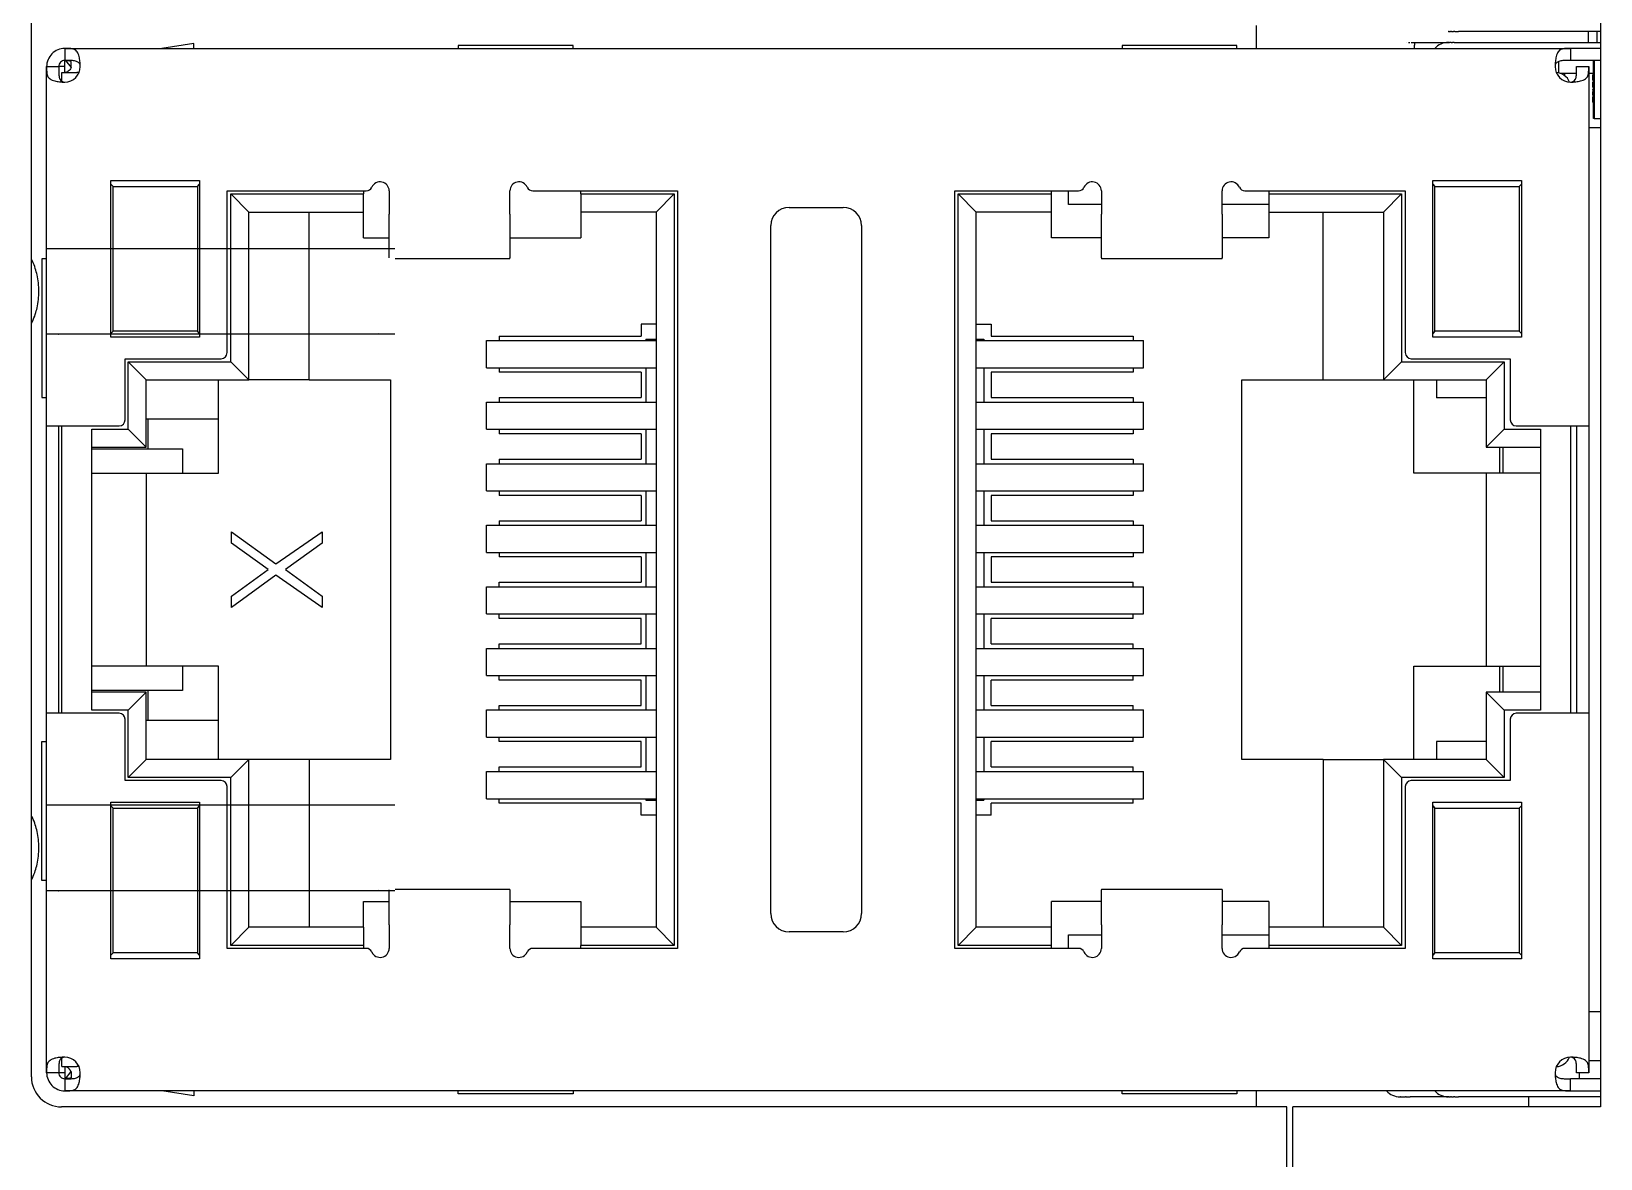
# Model space of a CAD drawing. Header units: inches. Extents: x 17 to 3130, y 15 to 659.
# Drawn here: x 954.21 to 980.21, y 215.47 to 234.15 of the extents above; entities that cross this region are included whole.
import ezdxf

# ---------------------------------------------------------------- set-up
doc = ezdxf.new("R2010")
doc.units = ezdxf.units.IN
doc.header["$MEASUREMENT"] = 0
doc.layers.add('Sichtbare Kanten(DIN)', color=7, linetype='Continuous', lineweight=25)

msp = doc.modelspace()

# ---------------------------------------------------------------- linework, layer by layer
at = {"layer": 'Sichtbare Kanten(DIN)'}
for p, q in [((980.21012, 251.77964), (980.21012, 216.32964)), ((954.21012, 216.82964), (954.21012, 251.27964)), ((974.50487, 234.24952), (974.50487, 233.86652)), ((977.68674, 234.14952), (977.68661, 234.14952)), ((977.68674, 234.14952), (977.69241, 234.14952)), ((977.70135, 234.14952), (977.69241, 234.14952)), ((977.70135, 234.14952), (977.72159, 234.14952)), ((977.73858, 234.14952), (977.72159, 234.14952)), ((977.73858, 234.14952), (977.77052, 234.14952)), ((977.79354, 234.14952), (977.77052, 234.14952)), ((977.79354, 234.14952), (977.85274, 234.14952)), ((980.21012, 234.14952), (977.85274, 234.14952)), ((980.00487, 234.14952), (980.00487, 233.96652)), ((980.15255, 233.96652), (980.15255, 234.14952)), ((954.76289, 233.86652), (979.71289, 233.86652)), ((954.76289, 233.86652), (954.76289, 233.66652)), ((956.89984, 233.95136), (956.37381, 233.86652)), ((956.89984, 233.86652), (956.89984, 233.95136)), ((963.18401, 233.91486), (961.28401, 233.91486)), ((961.28401, 233.91486), (961.28401, 233.86652)), ((963.18401, 233.86652), (963.18401, 233.91486)), ((974.18401, 233.91486), (972.28401, 233.91486)), ((972.28401, 233.91486), (972.28401, 233.86652)), ((974.18401, 233.86652), (974.18401, 233.91486)), ((976.98661, 233.96652), (976.98772, 233.96652)), ((977.0267, 233.96652), (977.04689, 233.96652)), ((977.07328, 233.96652), (977.13612, 233.96652)), ((977.13612, 233.96652), (977.68661, 233.96652)), ((977.68661, 233.96652), (977.68799, 233.96652)), ((977.69749, 233.96652), (977.68799, 233.96652)), ((977.69749, 233.96652), (977.70842, 233.96652)), ((977.73223, 233.96652), (977.70842, 233.96652)), ((977.73223, 233.96652), (977.75439, 233.96652)), ((977.78461, 233.96652), (977.75439, 233.96652)), ((977.78461, 233.96652), (977.85272, 233.96652)), ((977.85272, 233.96652), (980.21012, 233.96652)), ((980.21012, 233.86652), (979.71289, 233.86652)), ((979.71289, 233.86652), (979.71289, 233.66652)), ((954.46289, 227.61152), (954.46289, 233.56652)), ((954.46289, 233.56652), (954.66289, 233.56652)), ((954.68289, 233.56652), (954.66289, 233.56652)), ((954.76289, 233.56652), (954.68289, 233.56652)), ((954.76289, 233.46652), (954.76289, 233.66652)), ((954.77593, 233.6663), (954.86779, 233.54885)), ((954.86779, 233.54883), (954.86779, 233.65004)), ((979.51289, 233.64991), (979.51289, 233.46146)), ((980.21012, 233.66652), (979.71289, 233.66652)), ((979.81289, 233.56652), (980.01289, 233.56652)), ((980.01289, 233.56652), (980.01289, 227.61152)), ((980.09289, 232.70552), (980.09289, 233.66652)), ((980.10289, 233.66652), (980.10289, 232.70552)), ((954.71289, 233.46652), (954.96289, 233.46652)), ((954.71289, 233.32413), (954.71289, 233.46652)), ((954.99972, 233.46652), (954.96289, 233.46652)), ((979.81151, 233.45152), (979.54818, 233.45152)), ((979.61289, 233.45152), (979.61289, 233.41652)), ((980.09289, 233.45152), (980.01289, 233.45152)), ((980.08289, 233.34344), (980.08289, 233.43136)), ((980.09089, 233.43936), (980.09289, 233.43936)), ((980.09089, 233.33544), (980.09289, 233.33544)), ((980.09089, 233.31834), (980.09289, 233.31834)), ((980.09089, 233.26705), (980.09289, 233.26705)), ((980.09089, 233.23132), (980.09289, 233.23132)), ((980.08289, 233.18275), (980.08289, 233.18726)), ((980.08289, 233.18275), (980.08289, 233.16675)), ((980.08289, 233.16223), (980.08289, 233.16675)), ((980.08289, 233.16223), (980.08289, 233.14623)), ((980.08289, 233.09249), (980.08289, 233.14623)), ((980.09089, 233.21577), (980.09289, 233.21577)), ((980.09089, 233.19526), (980.09289, 233.19526)), ((980.09089, 233.17475), (980.09289, 233.17475)), ((980.09289, 233.15423), (980.09089, 233.15423)), ((980.09289, 233.08449), (980.09089, 233.08449)), ((980.09089, 233.07218), (980.09289, 233.07218)), ((980.09089, 233.0209), (980.09289, 233.0209)), ((980.09089, 232.98516), (980.09289, 232.98516)), ((980.09089, 232.96962), (980.09289, 232.96962)), ((980.10289, 232.70552), (980.09289, 232.70552)), ((980.10289, 232.70552), (980.21012, 232.70552)), ((980.21012, 232.55217), (980.01289, 232.55217)), ((955.52789, 229.08152), (955.52789, 231.68152)), ((955.52789, 231.68152), (956.99789, 231.68152)), ((956.99789, 231.68152), (956.99789, 229.08152)), ((977.42789, 229.08152), (977.42789, 231.68152)), ((977.42789, 231.68152), (978.89789, 231.68152)), ((978.89789, 231.68152), (978.89789, 229.08152)), ((955.52789, 231.61652), (955.56289, 231.58152)), ((955.56289, 231.58152), (956.96289, 231.58152)), ((955.56289, 229.18152), (955.56289, 231.58152)), ((956.96289, 231.58152), (956.99789, 231.61652)), ((956.96289, 231.58152), (956.96289, 229.18152)), ((957.45289, 228.82652), (957.45289, 231.50652)), ((957.45289, 231.50652), (959.75876, 231.50652)), ((957.51289, 228.67652), (957.51289, 231.45652)), ((957.51289, 231.45652), (959.71289, 231.45652)), ((957.51289, 231.45652), (957.81289, 231.15652)), ((959.71289, 231.50652), (959.71289, 231.45652)), ((959.71289, 231.15652), (959.71289, 231.45652)), ((960.13789, 231.50652), (960.13789, 231.121)), ((962.13789, 231.121), (962.13789, 231.50652)), ((962.51702, 231.50652), (964.91289, 231.50652)), ((963.31289, 231.45652), (963.31289, 231.50652)), ((963.31289, 231.45652), (964.86289, 231.45652)), ((963.31289, 231.45652), (963.31289, 231.15652)), ((964.86289, 231.45652), (964.56289, 231.15652)), ((964.86289, 231.45652), (964.86289, 219.00652)), ((964.91289, 231.50652), (964.91289, 218.95652)), ((969.51289, 218.95652), (969.51289, 231.50652)), ((969.51289, 231.50652), (971.55876, 231.50652)), ((969.56289, 219.00652), (969.56289, 231.45652)), ((969.56289, 231.45652), (971.11289, 231.45652)), ((969.56289, 231.45652), (969.86289, 231.15652)), ((971.11289, 231.45652), (971.11289, 231.50652)), ((971.11289, 231.15652), (971.11289, 231.45652)), ((971.39289, 231.28152), (971.39289, 231.50652)), ((971.93789, 231.50652), (971.93789, 231.121)), ((973.93789, 231.121), (973.93789, 231.50652)), ((974.31702, 231.50652), (976.97289, 231.50652)), ((974.71289, 231.50652), (974.71289, 231.45652)), ((974.71289, 231.45652), (974.71289, 231.15652)), ((974.71289, 231.45652), (976.91289, 231.45652)), ((976.91289, 231.45652), (976.61289, 231.15652)), ((976.91289, 231.45652), (976.91289, 228.67652)), ((976.97289, 231.50652), (976.97289, 228.82652)), ((977.42789, 231.61652), (977.46289, 231.58152)), ((977.46289, 231.58152), (978.86289, 231.58152)), ((977.46289, 229.18152), (977.46289, 231.58152)), ((978.86289, 231.58152), (978.89789, 231.61652)), ((978.86289, 231.58152), (978.86289, 229.18152)), ((957.81289, 228.37652), (957.81289, 231.15652)), ((957.81289, 231.15652), (959.71289, 231.15652)), ((958.81289, 228.37652), (958.81289, 231.15652)), ((959.71289, 230.73152), (959.71289, 231.15652)), ((963.31289, 231.15652), (963.31289, 230.73152)), ((964.56289, 231.15652), (963.31289, 231.15652)), ((964.56289, 231.15652), (964.56289, 219.30652)), ((966.76289, 231.23152), (967.66289, 231.23152)), ((971.11289, 231.15652), (969.86289, 231.15652)), ((969.86289, 219.30652), (969.86289, 231.15652)), ((971.11289, 230.73152), (971.11289, 231.15652)), ((971.93789, 231.28152), (971.39289, 231.28152)), ((974.71289, 231.28152), (973.93789, 231.28152)), ((974.71289, 231.15652), (974.71289, 230.73152)), ((974.71289, 231.15652), (976.61289, 231.15652)), ((975.61289, 228.37652), (975.61289, 231.15652)), ((976.61289, 231.15652), (976.61289, 228.37652)), ((960.13789, 230.396), (960.13789, 231.121)), ((962.13789, 231.121), (962.13789, 230.396)), ((966.46289, 219.53152), (966.46289, 230.93152)), ((967.96289, 230.93152), (967.96289, 219.53152)), ((971.93789, 230.396), (971.93789, 231.121)), ((973.93789, 231.121), (973.93789, 230.396)), ((959.71289, 230.73152), (960.13789, 230.73152)), ((962.13789, 230.73152), (963.31289, 230.73152)), ((971.93789, 230.73152), (971.11289, 230.73152)), ((974.71289, 230.73152), (973.93789, 230.73152)), ((954.38531, 230.38152), (954.38531, 228.08152)), ((954.46289, 230.38152), (954.38531, 230.38152)), ((954.46289, 230.55257), (960.23329, 230.55257)), ((954.66148, 230.55257), (954.66289, 230.55257)), ((962.13789, 230.38152), (960.23757, 230.38152)), ((962.13789, 230.38152), (962.13789, 230.396)), ((971.93789, 230.396), (971.93789, 230.38152)), ((973.93789, 230.38152), (971.93789, 230.38152)), ((973.93789, 230.38152), (973.93789, 230.396)), ((960.23329, 229.13047), (954.46289, 229.13047)), ((954.66148, 229.13047), (954.66289, 229.13047)), ((955.56289, 229.18152), (955.52789, 229.14652)), ((956.99789, 229.08152), (955.52789, 229.08152)), ((956.96289, 229.18152), (955.56289, 229.18152)), ((956.99789, 229.14652), (956.96289, 229.18152)), ((959.9555, 229.13606), (959.60971, 229.13047)), ((961.96285, 229.10152), (961.96285, 229.02652)), ((961.96285, 229.10152), (964.31289, 229.10152)), ((964.31289, 229.29821), (964.31289, 229.10152)), ((964.56289, 229.29821), (964.31289, 229.29821)), ((969.86289, 229.29821), (970.11289, 229.29821)), ((970.11289, 229.29821), (970.11289, 229.10152)), ((970.11289, 229.10152), (972.46292, 229.10152)), ((972.46292, 229.10152), (972.46292, 229.02652)), ((977.46289, 229.18152), (977.42789, 229.14652)), ((978.89789, 229.08152), (977.42789, 229.08152)), ((978.86289, 229.18152), (977.46289, 229.18152)), ((978.89789, 229.14652), (978.86289, 229.18152)), ((961.75181, 228.57652), (961.75181, 229.02652)), ((961.75181, 229.02652), (964.56289, 229.02652)), ((964.39289, 229.05152), (964.39289, 229.02652)), ((964.39289, 229.05152), (964.56289, 229.05152)), ((969.86289, 229.05152), (969.99289, 229.05152)), ((969.86289, 229.02652), (972.63397, 229.02652)), ((969.99289, 229.05152), (969.99289, 229.02652)), ((972.63397, 228.57652), (972.63397, 229.02652)), ((955.76289, 227.71152), (955.76289, 228.72652)), ((955.76289, 228.72652), (957.35289, 228.72652)), ((955.81289, 227.56152), (955.81289, 228.67652)), ((955.81289, 228.67652), (957.51289, 228.67652)), ((955.81289, 228.67652), (956.11289, 228.37652)), ((957.51289, 228.67652), (957.81289, 228.37652)), ((961.75181, 228.57652), (964.56289, 228.57652)), ((961.96285, 228.57652), (961.96285, 228.50152)), ((964.39289, 228.57652), (964.39289, 228.00652)), ((969.86289, 228.57652), (972.63397, 228.57652)), ((969.99289, 228.57652), (969.99289, 228.00652)), ((972.46292, 228.57652), (972.46292, 228.50152)), ((976.91289, 228.67652), (976.61289, 228.37652)), ((976.91289, 228.67652), (978.61289, 228.67652)), ((977.07289, 228.72652), (978.71289, 228.72652)), ((978.61289, 228.67652), (978.31289, 228.37652)), ((978.61289, 228.67652), (978.61289, 227.56152)), ((978.71289, 228.72652), (978.71289, 227.71152)), ((956.11289, 228.37652), (957.81289, 228.37652)), ((956.11289, 227.26152), (956.11289, 228.37652)), ((957.31289, 226.83152), (957.31289, 228.37652)), ((958.81289, 228.37652), (957.81289, 228.37652)), ((958.81289, 228.37652), (960.16289, 228.37652)), ((960.16289, 228.37652), (960.16289, 222.08652)), ((964.31289, 228.50152), (961.96285, 228.50152)), ((964.31289, 228.50152), (964.31289, 228.08152)), ((972.46292, 228.50152), (970.11289, 228.50152)), ((970.11289, 228.50152), (970.11289, 228.08152)), ((974.26289, 222.08652), (974.26289, 228.37652)), ((974.26289, 228.37652), (975.61289, 228.37652)), ((975.61289, 228.37652), (976.61289, 228.37652)), ((976.61289, 228.37652), (978.31289, 228.37652)), ((977.11289, 226.83152), (977.11289, 228.37652)), ((977.49289, 228.37652), (977.49289, 228.07652)), ((978.31289, 228.37652), (978.31289, 227.26152)), ((954.38531, 228.08152), (954.46289, 228.08152)), ((961.96285, 228.08152), (961.96285, 228.00652)), ((961.96285, 228.08152), (964.31289, 228.08152)), ((970.11289, 228.08152), (972.46292, 228.08152)), ((972.46292, 228.08152), (972.46292, 228.00652)), ((978.31289, 228.07652), (977.49289, 228.07652)), ((961.75181, 227.55652), (961.75181, 228.00652)), ((961.75181, 228.00652), (964.56289, 228.00652)), ((969.86289, 228.00652), (972.63397, 228.00652)), ((972.63397, 227.55652), (972.63397, 228.00652)), ((954.46289, 222.85152), (954.46289, 227.61152)), ((954.46289, 227.61152), (954.76289, 227.61152)), ((954.66289, 222.85152), (954.66289, 227.61152)), ((954.71289, 222.85152), (954.71289, 227.61152)), ((954.76289, 227.61152), (955.66289, 227.61152)), ((955.21289, 222.90152), (955.21289, 227.56152)), ((955.21289, 227.56152), (955.81289, 227.56152)), ((955.81289, 227.56152), (956.11289, 227.26152)), ((956.11289, 227.73152), (957.31289, 227.73152)), ((956.14455, 227.23152), (956.14455, 227.73152)), ((961.75181, 227.55652), (964.56289, 227.55652)), ((961.96285, 227.55652), (961.96285, 227.48152)), ((964.39289, 227.55652), (964.39289, 226.98652)), ((969.86289, 227.55652), (972.63397, 227.55652)), ((969.99289, 227.55652), (969.99289, 226.98652)), ((972.46292, 227.55652), (972.46292, 227.48152)), ((978.61289, 227.56152), (978.31289, 227.26152)), ((978.61289, 227.56152), (979.21289, 227.56152)), ((978.81289, 227.61152), (979.71289, 227.61152)), ((979.21289, 227.56152), (979.21289, 222.90152)), ((979.71289, 227.61152), (979.71289, 222.85152)), ((979.71289, 227.61152), (980.01289, 227.61152)), ((979.81289, 227.61152), (979.81289, 222.85152)), ((980.01289, 227.61152), (980.01289, 222.85152)), ((955.21289, 227.26152), (956.11289, 227.26152)), ((964.31289, 227.48152), (961.96285, 227.48152)), ((964.31289, 227.48152), (964.31289, 227.06152)), ((972.46292, 227.48152), (970.11289, 227.48152)), ((970.11289, 227.48152), (970.11289, 227.06152)), ((978.31289, 227.26152), (979.21289, 227.26152)), ((978.54289, 226.83152), (978.54289, 227.26152)), ((978.59289, 226.83152), (978.59289, 227.26152)), ((955.21289, 227.23152), (956.71289, 227.23152)), ((956.71289, 227.23152), (956.71289, 226.83152)), ((961.75181, 226.53652), (961.75181, 226.98652)), ((961.75181, 226.98652), (964.56289, 226.98652)), ((961.96285, 227.06152), (961.96285, 226.98652)), ((961.96285, 227.06152), (964.31289, 227.06152)), ((969.86289, 226.98652), (972.63397, 226.98652)), ((970.11289, 227.06152), (972.46292, 227.06152)), ((972.46292, 227.06152), (972.46292, 226.98652)), ((972.63397, 226.53652), (972.63397, 226.98652)), ((955.21289, 226.83152), (956.11289, 226.83152)), ((956.11289, 226.83152), (957.31289, 226.83152)), ((956.11289, 226.83152), (956.11289, 223.63152)), ((978.31289, 226.83152), (977.11289, 226.83152)), ((979.21289, 226.83152), (978.31289, 226.83152)), ((978.31289, 226.83152), (978.31289, 223.63152)), ((961.75181, 226.53652), (964.56289, 226.53652)), ((961.96285, 226.53652), (961.96285, 226.46152)), ((964.31289, 226.46152), (961.96285, 226.46152)), ((964.31289, 226.46152), (964.31289, 226.04152)), ((964.39289, 226.53652), (964.39289, 225.96652)), ((969.86289, 226.53652), (972.63397, 226.53652)), ((969.99289, 226.53652), (969.99289, 225.96652)), ((972.46292, 226.46152), (970.11289, 226.46152)), ((970.11289, 226.46152), (970.11289, 226.04152)), ((972.46292, 226.53652), (972.46292, 226.46152)), ((961.75181, 225.51652), (961.75181, 225.96652)), ((961.75181, 225.96652), (964.56289, 225.96652)), ((961.96285, 226.04152), (961.96285, 225.96652)), ((961.96285, 226.04152), (964.31289, 226.04152)), ((969.86289, 225.96652), (972.63397, 225.96652)), ((970.11289, 226.04152), (972.46292, 226.04152)), ((972.46292, 226.04152), (972.46292, 225.96652)), ((972.63397, 225.51652), (972.63397, 225.96652)), ((957.52591, 225.66902), (957.52591, 225.85652)), ((957.52591, 225.85652), (958.25995, 225.32527)), ((958.25995, 225.32527), (959.02591, 225.85652)), ((959.02591, 225.85652), (959.02591, 225.66902)), ((958.13229, 225.23152), (957.52591, 225.66902)), ((959.02591, 225.66902), (958.41952, 225.23152)), ((961.75181, 225.51652), (964.56289, 225.51652)), ((961.96285, 225.51652), (961.96285, 225.44152)), ((964.31289, 225.44152), (961.96285, 225.44152)), ((964.31289, 225.44152), (964.31289, 225.02152)), ((964.39289, 225.51652), (964.39289, 224.94652)), ((969.86289, 225.51652), (972.63397, 225.51652)), ((969.99289, 225.51652), (969.99289, 224.94652)), ((972.46292, 225.44152), (970.11289, 225.44152)), ((970.11289, 225.44152), (970.11289, 225.02152)), ((972.46292, 225.51652), (972.46292, 225.44152)), ((957.52591, 224.79402), (958.13229, 225.23152)), ((958.41952, 225.23152), (959.02591, 224.79402)), ((958.25995, 225.13777), (957.52591, 224.60652)), ((959.02591, 224.60652), (958.25995, 225.13777)), ((961.75181, 224.49652), (961.75181, 224.94652)), ((961.75181, 224.94652), (964.56289, 224.94652)), ((961.96285, 224.94652), (961.96285, 225.02152)), ((961.96285, 225.02152), (964.31289, 225.02152)), ((969.86289, 224.94652), (972.63397, 224.94652)), ((970.11289, 225.02152), (972.46292, 225.02152)), ((972.46292, 224.94652), (972.46292, 225.02152)), ((972.63397, 224.49652), (972.63397, 224.94652)), ((957.52591, 224.60652), (957.52591, 224.79402)), ((959.02591, 224.79402), (959.02591, 224.60652)), ((961.75181, 224.49652), (964.56289, 224.49652)), ((961.96285, 224.42152), (961.96285, 224.49652)), ((964.31289, 224.42152), (961.96285, 224.42152)), ((964.31289, 224.00152), (964.31289, 224.42152)), ((964.39289, 224.49652), (964.39289, 223.92652)), ((969.86289, 224.49652), (972.63397, 224.49652)), ((969.99289, 224.49652), (969.99289, 223.92652)), ((972.46292, 224.42152), (970.11289, 224.42152)), ((970.11289, 224.00152), (970.11289, 224.42152)), ((972.46292, 224.42152), (972.46292, 224.49652)), ((961.75181, 223.47652), (961.75181, 223.92652)), ((961.75181, 223.92652), (964.56289, 223.92652)), ((961.96285, 223.92652), (961.96285, 224.00152)), ((961.96285, 224.00152), (964.31289, 224.00152)), ((969.86289, 223.92652), (972.63397, 223.92652)), ((970.11289, 224.00152), (972.46292, 224.00152)), ((972.46292, 223.92652), (972.46292, 224.00152)), ((972.63397, 223.47652), (972.63397, 223.92652)), ((956.11289, 223.63152), (955.21289, 223.63152)), ((957.31289, 223.63152), (956.11289, 223.63152)), ((956.71289, 223.63152), (956.71289, 223.23152)), ((957.31289, 222.08652), (957.31289, 223.63152)), ((977.11289, 223.63152), (978.31289, 223.63152)), ((977.11289, 222.08652), (977.11289, 223.63152)), ((978.31289, 223.63152), (979.21289, 223.63152)), ((978.54289, 223.20152), (978.54289, 223.63152)), ((978.59289, 223.20152), (978.59289, 223.63152)), ((961.75181, 223.47652), (964.56289, 223.47652)), ((961.96285, 223.40152), (961.96285, 223.47652)), ((964.31289, 223.40152), (961.96285, 223.40152)), ((964.31289, 222.98152), (964.31289, 223.40152)), ((964.39289, 223.47652), (964.39289, 222.90652)), ((969.86289, 223.47652), (972.63397, 223.47652)), ((969.99289, 223.47652), (969.99289, 222.90652)), ((972.46292, 223.40152), (970.11289, 223.40152)), ((970.11289, 222.98152), (970.11289, 223.40152)), ((972.46292, 223.40152), (972.46292, 223.47652)), ((956.71289, 223.23152), (955.21289, 223.23152)), ((956.11289, 223.20152), (955.21289, 223.20152)), ((955.81289, 222.90152), (956.11289, 223.20152)), ((956.11289, 222.08652), (956.11289, 223.20152)), ((956.14455, 222.73152), (956.14455, 223.23152)), ((979.21289, 223.20152), (978.31289, 223.20152)), ((978.61289, 222.90152), (978.31289, 223.20152)), ((978.31289, 223.20152), (978.31289, 222.08652)), ((954.46289, 216.89652), (954.46289, 222.85152)), ((954.76289, 222.85152), (954.46289, 222.85152)), ((955.66289, 222.85152), (954.76289, 222.85152)), ((955.81289, 222.90152), (955.21289, 222.90152)), ((955.81289, 221.78652), (955.81289, 222.90152)), ((961.75181, 222.45652), (961.75181, 222.90652)), ((961.75181, 222.90652), (964.56289, 222.90652)), ((961.96285, 222.90652), (961.96285, 222.98152)), ((961.96285, 222.98152), (964.31289, 222.98152)), ((969.86289, 222.90652), (972.63397, 222.90652)), ((970.11289, 222.98152), (972.46292, 222.98152)), ((972.46292, 222.90652), (972.46292, 222.98152)), ((972.63397, 222.45652), (972.63397, 222.90652)), ((979.21289, 222.90152), (978.61289, 222.90152)), ((978.61289, 222.90152), (978.61289, 221.78652)), ((979.71289, 222.85152), (978.81289, 222.85152)), ((980.01289, 222.85152), (979.71289, 222.85152)), ((980.01289, 222.85152), (980.01289, 216.89652)), ((955.76289, 221.73652), (955.76289, 222.75152)), ((957.31289, 222.73152), (956.11289, 222.73152)), ((978.71289, 222.75152), (978.71289, 221.73652)), ((954.38531, 220.08152), (954.38531, 222.38152)), ((954.38531, 222.38152), (954.46289, 222.38152)), ((961.75181, 222.45652), (964.56289, 222.45652)), ((961.96285, 222.38152), (961.96285, 222.45652)), ((964.31289, 222.38152), (961.96285, 222.38152)), ((964.31289, 221.96152), (964.31289, 222.38152)), ((964.39289, 222.45652), (964.39289, 221.88652)), ((969.86289, 222.45652), (972.63397, 222.45652)), ((969.99289, 222.45652), (969.99289, 221.88652)), ((972.46292, 222.38152), (970.11289, 222.38152)), ((970.11289, 221.96152), (970.11289, 222.38152)), ((972.46292, 222.38152), (972.46292, 222.45652)), ((978.31289, 222.38652), (977.49289, 222.38652)), ((977.49289, 222.38652), (977.49289, 222.08652)), ((955.81289, 221.78652), (956.11289, 222.08652)), ((957.81289, 222.08652), (956.11289, 222.08652)), ((957.51289, 221.78652), (957.81289, 222.08652)), ((958.81289, 222.08652), (957.81289, 222.08652)), ((957.81289, 219.30652), (957.81289, 222.08652)), ((960.16289, 222.08652), (958.81289, 222.08652)), ((958.81289, 222.08652), (958.81289, 219.30652)), ((975.61289, 222.08652), (974.26289, 222.08652)), ((975.61289, 222.08652), (975.61289, 219.30652)), ((975.61289, 222.08652), (976.61289, 222.08652)), ((976.61289, 222.08652), (976.61289, 219.30652)), ((978.31289, 222.08652), (976.61289, 222.08652)), ((976.91289, 221.78652), (976.61289, 222.08652)), ((978.61289, 221.78652), (978.31289, 222.08652)), ((957.51289, 221.78652), (955.81289, 221.78652)), ((957.51289, 219.00652), (957.51289, 221.78652)), ((961.75181, 221.43652), (961.75181, 221.88652)), ((961.75181, 221.88652), (964.56289, 221.88652)), ((961.96285, 221.88652), (961.96285, 221.96152)), ((961.96285, 221.96152), (964.31289, 221.96152)), ((969.86289, 221.88652), (972.63397, 221.88652)), ((970.11289, 221.96152), (972.46292, 221.96152)), ((972.46292, 221.88652), (972.46292, 221.96152)), ((972.63397, 221.43652), (972.63397, 221.88652)), ((978.61289, 221.78652), (976.91289, 221.78652)), ((976.91289, 221.78652), (976.91289, 219.00652)), ((957.35289, 221.73652), (955.76289, 221.73652)), ((957.45289, 218.95652), (957.45289, 221.63652)), ((976.97289, 221.63652), (976.97289, 218.95652)), ((978.71289, 221.73652), (977.07289, 221.73652)), ((954.46289, 221.33257), (960.23329, 221.33257)), ((954.66097, 221.33257), (954.66289, 221.33257)), ((955.52789, 221.38152), (956.99789, 221.38152)), ((955.52789, 218.78152), (955.52789, 221.38152)), ((955.52789, 221.31652), (955.56289, 221.28152)), ((955.56289, 221.28152), (956.96289, 221.28152)), ((955.56289, 218.88152), (955.56289, 221.28152)), ((956.96289, 221.28152), (956.99789, 221.31652)), ((956.96289, 221.28152), (956.96289, 218.88152)), ((956.99789, 221.38152), (956.99789, 218.78152)), ((961.75181, 221.43652), (964.56289, 221.43652)), ((961.96285, 221.36152), (961.96285, 221.43652)), ((964.31289, 221.36152), (961.96285, 221.36152)), ((964.31289, 221.16482), (964.31289, 221.36152)), ((964.39289, 221.43652), (964.39289, 221.41152)), ((964.39289, 221.41152), (964.56289, 221.41152)), ((969.86289, 221.43652), (972.63397, 221.43652)), ((969.86289, 221.41152), (969.99289, 221.41152)), ((969.99289, 221.43652), (969.99289, 221.41152)), ((972.46292, 221.36152), (970.11289, 221.36152)), ((970.11289, 221.16482), (970.11289, 221.36152)), ((972.46292, 221.36152), (972.46292, 221.43652)), ((977.42789, 218.78152), (977.42789, 221.38152)), ((977.42789, 221.38152), (978.89789, 221.38152)), ((977.42789, 221.31652), (977.46289, 221.28152)), ((977.46289, 221.28152), (978.86289, 221.28152)), ((977.46289, 218.88152), (977.46289, 221.28152)), ((978.86289, 221.28152), (978.89789, 221.31652)), ((978.86289, 221.28152), (978.86289, 218.88152)), ((978.89789, 221.38152), (978.89789, 218.78152)), ((964.56289, 221.16482), (964.31289, 221.16482)), ((970.11289, 221.16482), (969.86289, 221.16482)), ((954.46289, 220.08152), (954.38531, 220.08152)), ((960.23329, 219.91047), (954.46289, 219.91047)), ((954.66148, 219.91047), (954.66289, 219.91047)), ((959.9555, 219.91606), (959.60971, 219.91047)), ((959.71289, 219.73152), (960.13789, 219.73152)), ((959.71289, 219.30652), (959.71289, 219.73152)), ((960.13789, 219.3482), (960.13789, 219.9282)), ((960.23757, 219.93652), (962.13789, 219.93652)), ((962.13789, 219.9282), (962.13789, 219.93652)), ((962.13789, 219.9282), (962.13789, 219.3482)), ((962.13789, 219.73152), (963.31289, 219.73152)), ((963.31289, 219.73152), (963.31289, 219.30652)), ((971.11289, 219.30652), (971.11289, 219.73152)), ((971.93789, 219.73152), (971.11289, 219.73152)), ((971.93789, 219.93652), (971.93789, 219.9282)), ((971.93789, 219.93652), (973.93789, 219.93652)), ((971.93789, 219.3482), (971.93789, 219.9282)), ((973.93789, 219.9282), (973.93789, 219.93652)), ((973.93789, 219.9282), (973.93789, 219.3482)), ((974.71289, 219.73152), (973.93789, 219.73152)), ((974.71289, 219.73152), (974.71289, 219.30652)), ((957.51289, 219.00652), (957.81289, 219.30652)), ((959.71289, 219.30652), (957.81289, 219.30652)), ((959.71289, 219.30652), (959.71289, 219.00652)), ((960.13789, 219.3482), (960.13789, 218.95652)), ((962.13789, 218.95652), (962.13789, 219.3482)), ((963.31289, 219.30652), (963.31289, 219.00652)), ((964.56289, 219.30652), (963.31289, 219.30652)), ((964.86289, 219.00652), (964.56289, 219.30652)), ((967.66289, 219.23152), (966.76289, 219.23152)), ((969.56289, 219.00652), (969.86289, 219.30652)), ((971.11289, 219.30652), (969.86289, 219.30652)), ((971.11289, 219.00652), (971.11289, 219.30652)), ((971.39289, 218.95652), (971.39289, 219.18152)), ((971.39289, 219.18152), (971.93789, 219.18152)), ((971.93789, 219.3482), (971.93789, 218.95652)), ((973.93789, 218.95652), (973.93789, 219.3482)), ((973.93789, 219.18152), (974.71289, 219.18152)), ((974.71289, 219.30652), (974.71289, 219.00652)), ((976.61289, 219.30652), (974.71289, 219.30652)), ((976.91289, 219.00652), (976.61289, 219.30652)), ((959.75876, 218.95652), (957.45289, 218.95652)), ((959.71289, 219.00652), (957.51289, 219.00652)), ((959.71289, 219.00652), (959.71289, 218.95652)), ((964.91289, 218.95652), (962.51702, 218.95652)), ((964.86289, 219.00652), (963.31289, 219.00652)), ((963.31289, 218.95652), (963.31289, 219.00652)), ((971.55876, 218.95652), (969.51289, 218.95652)), ((971.11289, 219.00652), (969.56289, 219.00652)), ((971.11289, 218.95652), (971.11289, 219.00652)), ((976.97289, 218.95652), (974.31702, 218.95652)), ((974.71289, 219.00652), (974.71289, 218.95652)), ((976.91289, 219.00652), (974.71289, 219.00652)), ((955.56289, 218.88152), (955.52789, 218.84652)), ((956.99789, 218.78152), (955.52789, 218.78152)), ((956.96289, 218.88152), (955.56289, 218.88152)), ((956.99789, 218.84652), (956.96289, 218.88152)), ((977.46289, 218.88152), (977.42789, 218.84652)), ((978.89789, 218.78152), (977.42789, 218.78152)), ((978.86289, 218.88152), (977.46289, 218.88152)), ((978.89789, 218.84652), (978.86289, 218.88152)), ((980.01289, 217.91086), (980.21012, 217.91086)), ((954.71289, 216.99652), (954.71289, 217.1389)), ((954.66289, 216.89652), (954.46289, 216.89652)), ((954.68256, 216.89652), (954.66289, 216.89652)), ((954.76289, 216.89652), (954.68289, 216.89652)), ((954.71289, 216.99652), (954.96289, 216.99652)), ((954.76289, 216.99652), (954.76289, 216.79652)), ((954.77593, 216.79673), (954.86779, 216.91417)), ((954.86289, 216.92338), (954.86289, 216.92337)), ((954.86779, 216.9142), (954.86779, 216.81299)), ((954.99972, 216.99652), (954.96289, 216.99652)), ((980.01289, 216.89652), (979.81289, 216.89652)), ((979.86289, 216.79652), (979.86289, 216.89652)), ((980.21012, 217.09412), (980.01289, 217.09412)), ((954.76289, 216.79652), (954.76289, 216.59652)), ((979.71289, 216.59652), (954.76289, 216.59652)), ((956.89984, 216.51167), (956.37381, 216.59652)), ((956.89984, 216.59652), (956.89984, 216.51167)), ((961.28401, 216.54817), (961.28401, 216.59652)), ((963.18401, 216.59652), (963.18401, 216.54817)), ((972.28401, 216.54817), (972.28401, 216.59652)), ((974.18401, 216.59652), (974.18401, 216.54817)), ((974.50487, 216.59652), (974.50487, 216.32964)), ((980.01289, 216.79652), (979.71289, 216.79652)), ((979.71289, 216.59652), (979.71289, 216.79652)), ((979.71289, 216.59652), (980.01289, 216.59652)), ((980.21012, 216.79652), (980.01289, 216.79652)), ((980.01289, 216.59652), (980.21012, 216.59652)), ((975.01012, 216.32964), (954.71012, 216.32964)), ((963.18401, 216.54817), (961.28401, 216.54817)), ((974.18401, 216.54817), (972.28401, 216.54817)), ((975.01012, 211.52964), (975.01012, 216.32964)), ((980.21012, 216.32964), (975.11012, 216.32964)), ((975.11012, 211.52964), (975.11012, 216.32964)), ((976.88667, 216.49652), (976.88665, 216.49652)), ((976.88667, 216.49652), (976.89377, 216.49652)), ((976.89974, 216.49652), (976.97474, 216.49652)), ((976.99023, 216.49652), (977.0528, 216.49652)), ((977.68661, 216.49652), (977.0528, 216.49652)), ((977.68674, 216.49652), (977.68661, 216.49652)), ((977.68674, 216.49652), (977.69241, 216.49652)), ((977.70135, 216.49652), (977.69241, 216.49652)), ((977.70135, 216.49652), (977.72159, 216.49652)), ((977.73858, 216.49652), (977.72159, 216.49652)), ((977.73858, 216.49652), (977.77052, 216.49652)), ((977.79354, 216.49652), (977.77052, 216.49652)), ((977.79354, 216.49652), (977.85274, 216.49652)), ((980.21012, 216.49652), (977.85274, 216.49652)), ((979.01289, 216.49652), (979.01289, 216.32964))]:
    msp.add_line(p, q, dxfattribs=at)
for centre, radius, start, end in [((977.68666, 233.66652), 0.3, 90.008443, 138.189685), ((954.76289, 233.56652), 0.25708, 270, 0), ((979.71289, 233.56652), 0.25708, 180, 270), ((979.46289, 233.21652), 0.25, 21.97813, 86.946514), ((980.09089, 233.43136), 0.008, 90, 180), ((980.09089, 233.34344), 0.008, 180, 270), ((980.09089, 233.18726), 0.008, 90, 180), ((980.09089, 233.16675), 0.008, 90, 180), ((980.09089, 233.16223), 0.008, 180, 270), ((980.09089, 233.09249), 0.008, 180, 270), ((959.75876, 231.60652), 0.1, 270, 336.419498), ((959.98789, 231.50652), 0.15, 0, 156.423371), ((962.28789, 231.50652), 0.15, 23.578179, 180), ((962.51702, 231.60652), 0.1, 203.578178, 270), ((971.55876, 231.60652), 0.1, 270, 336.421821), ((971.78789, 231.50652), 0.15, 0, 156.421822), ((974.08789, 231.50652), 0.15, 23.578178, 180), ((974.31702, 231.60652), 0.1, 203.578178, 270), ((966.76289, 230.93152), 0.3, 90, 180), ((967.66289, 230.93152), 0.3, 0, 90), ((957.35289, 228.82652), 0.1, 270, 0), ((977.07289, 228.82652), 0.1, 180, 270), ((955.66289, 227.71152), 0.1, 270, 0), ((978.81289, 227.71152), 0.1, 180, 270), ((955.66289, 222.75152), 0.1, 0, 90), ((978.81289, 222.75152), 0.1, 90, 180), ((957.35289, 221.63652), 0.1, 0, 90), ((977.07289, 221.63652), 0.1, 90, 180), ((966.76289, 219.53152), 0.3, 180, 270), ((967.66289, 219.53152), 0.3, 270, 0), ((959.75876, 218.85652), 0.1, 23.578178, 90), ((959.98789, 218.95652), 0.15, 203.578179, 0), ((962.28789, 218.95652), 0.15, 180, 336.421822), ((962.51702, 218.85652), 0.1, 90, 156.421821), ((971.55876, 218.85652), 0.1, 23.578178, 90), ((971.78789, 218.95652), 0.15, 203.578179, 0), ((974.08789, 218.95652), 0.15, 180, 336.421821), ((974.31702, 218.85652), 0.1, 90, 156.421823), ((954.76289, 216.89652), 0.25708, 0, 90), ((979.71289, 216.89652), 0.25708, 90, 180), ((979.46289, 217.24652), 0.25, 273.053486, 338.021869), ((954.71012, 216.82964), 0.5, 180, 270), ((976.88666, 216.79652), 0.3, 221.810315, 269.997921), ((977.68666, 216.79652), 0.3, 221.810315, 269.991357)]:
    msp.add_arc(centre, radius, start, end, dxfattribs=at)
for centre, major_axis, ratio, start_param, end_param in [((980.09089, 233.31034), (-0.008, 0), 0.99997017, 4.71246107, 6.28318532), ((980.09089, 233.26693), (-0.008, 0), 0.01519112, 4.71238898, 6.28318526), ((980.09089, 233.22377), (0, -0.008), 0.99982817, 4.71247227, 6.28318531), ((980.09089, 233.06418), (-0.008, 0), 0.99997017, 4.71246107, 6.28318532), ((980.09089, 233.02078), (-0.008, 0), 0.01519112, 4.71238898, 6.28318526), ((980.09089, 232.97762), (0, -0.008), 0.99982817, 4.71247227, 6.28318531)]:
    msp.add_ellipse(centre, major_axis=major_axis, ratio=ratio, start_param=start_param, end_param=end_param, dxfattribs=at)
for points, knots in [([(954.76288, 233.86652), (954.72347, 233.86652), (954.68442, 233.85875), (954.61162, 233.82856), (954.57858, 233.80647), (954.52294, 233.75084), (954.50085, 233.7178), (954.47066, 233.64499), (954.46289, 233.60594), (954.46289, 233.56652)], [-0.0538521961, -0.0538521961, -0.0538521961, -0.0538521961, -0.0403808465, -0.0403808465, -0.0269279591, -0.0269279591, -0.0134737152, -0.0134737152, -0.000001, -0.000001, -0.000001, -0.000001]), ([(955.01997, 233.56653), (955.01997, 233.5962), (955.01844, 233.62569), (955.01235, 233.68146), (955.00792, 233.70746), (954.99313, 233.76423), (954.98163, 233.79068), (954.95352, 233.83021), (954.93687, 233.84382), (954.89618, 233.86029), (954.87371, 233.86394), (954.83394, 233.86611), (954.82009, 233.86635), (954.79163, 233.86654), (954.77737, 233.86652), (954.7629, 233.86652)], [-0.0564799658, -0.0564799658, -0.0564799658, -0.0564799658, -0.048346409, -0.048346409, -0.0404181949, -0.0404181949, -0.0292982998, -0.0292982998, -0.0184639284, -0.0184639284, -0.0089370631, -0.0089370631, -0.0043445505, -0.0043445505, -0.0000009999, -0.0000009999, -0.0000009999, -0.0000009999]), ([(977.12677, 233.86652), (977.12688, 233.87014), (977.127, 233.8737), (977.12808, 233.90498), (977.12927, 233.92716), (977.13215, 233.95755), (977.13381, 233.96569), (977.13591, 233.9665), (977.13601, 233.96652), (977.13612, 233.96652)], [-0.0247221134, -0.0247221134, -0.0247221134, -0.0247221134, -0.0232579597, -0.0232579597, -0.0115365909, -0.0115365909, 0, 0, 0.0006011587, 0.0006011587, 0.0006011587, 0.0006011587]), ([(979.71288, 233.86652), (979.69839, 233.86652), (979.68412, 233.86654), (979.65563, 233.86635), (979.64177, 233.86611), (979.60222, 233.86395), (979.57969, 233.86034), (979.53883, 233.84377), (979.52219, 233.83014), (979.4941, 233.79059), (979.4826, 233.76412), (979.46784, 233.70734), (979.46341, 233.68136), (979.45734, 233.62564), (979.45581, 233.59618), (979.45581, 233.56653)], [-0.0621463058, -0.0621463058, -0.0621463058, -0.0621463058, -0.0572938323, -0.0572938323, -0.0521627349, -0.0521627349, -0.041621349, -0.041621349, -0.0297529403, -0.0297529403, -0.0175745534, -0.0175745534, -0.0088998889, -0.0088998889, -0.000001, -0.000001, -0.000001, -0.000001]), ([(954.46289, 233.56651), (954.46289, 233.55202), (954.46287, 233.53774), (954.46306, 233.50926), (954.4633, 233.4954), (954.46546, 233.45585), (954.46906, 233.43332), (954.48563, 233.39245), (954.49927, 233.37581), (954.53882, 233.34773), (954.56528, 233.33623), (954.62206, 233.32147), (954.64804, 233.31704), (954.70376, 233.31096), (954.73323, 233.30944), (954.76288, 233.30944)], [-0.0621463058, -0.0621463058, -0.0621463058, -0.0621463058, -0.0572938323, -0.0572938323, -0.0521627349, -0.0521627349, -0.041621349, -0.041621349, -0.0297529403, -0.0297529403, -0.0175745534, -0.0175745534, -0.0088998889, -0.0088998889, -0.000001, -0.000001, -0.000001, -0.000001]), ([(954.66289, 233.56651), (954.66289, 233.53815), (954.66276, 233.50935), (954.66384, 233.45158), (954.6654, 233.42673), (954.67309, 233.37916), (954.68046, 233.36213), (954.69259, 233.34274), (954.70045, 233.33241), (954.72005, 233.31937), (954.728, 233.31566), (954.74507, 233.31071), (954.7539, 233.30944), (954.76288, 233.30944)], [-0.0285717575, -0.0285717575, -0.0285717575, -0.0285717575, -0.0235461452, -0.0235461452, -0.0180263128, -0.0180263128, -0.0105113236, -0.0105113236, -0.005512376, -0.005512376, -0.0026982908, -0.0026982908, -0.000001, -0.000001, -0.000001, -0.000001]), ([(954.76288, 233.66652), (954.74976, 233.66652), (954.73674, 233.66393), (954.71245, 233.65386), (954.70144, 233.64649), (954.68291, 233.62796), (954.67554, 233.61695), (954.66548, 233.59266), (954.66289, 233.57965), (954.66289, 233.56652)], [-0.0302229297, -0.0302229297, -0.0302229297, -0.0302229297, -0.0226665264, -0.0226665264, -0.0151119648, -0.0151119648, -0.0075574033, -0.0075574033, -0.000001, -0.000001, -0.000001, -0.000001]), ([(954.8678, 233.65005), (954.85274, 233.65594), (954.8358, 233.65978), (954.81111, 233.66365), (954.80178, 233.6647), (954.78768, 233.66577), (954.78279, 233.66605), (954.77542, 233.66633), (954.77293, 233.6664), (954.76918, 233.66647), (954.76792, 233.66649), (954.76603, 233.6665), (954.7654, 233.66651), (954.76445, 233.66651), (954.76413, 233.66651), (954.76366, 233.66651), (954.7635, 233.66652), (954.76319, 233.66652), (954.76304, 233.66652), (954.76289, 233.66652)], [-0.0187657072, -0.0187657072, -0.0187657072, -0.0187657072, -0.0103490156, -0.0103490156, -0.0053507188, -0.0053507188, -0.0027122222, -0.0027122222, -0.0013644485, -0.0013644485, -0.0006841907, -0.0006841907, -0.0003425638, -0.0003425638, -0.0001713876, -0.0001713876, -0.0000857102, -0.0000857102, -0.0000038328, -0.0000038328, -0.0000038328, -0.0000038328]), ([(954.86781, 233.54883), (954.86119, 233.53584), (954.85381, 233.52414), (954.8378, 233.50367), (954.82921, 233.49496), (954.81117, 233.48086), (954.80178, 233.47551), (954.77746, 233.46644), (954.7661, 233.46652), (954.76289, 233.46652)], [0.0000045685, 0.0000045685, 0.0000045685, 0.0000045685, 0.0053097414, 0.0053097414, 0.010623204, 0.010623204, 0.0159304309, 0.0159304309, 0.0240316021, 0.0240316021, 0.0240316021, 0.0240316021]), ([(955.01997, 233.56653), (955.01997, 233.57551), (955.01869, 233.58433), (955.01374, 233.6014), (955.01004, 233.60936), (954.99699, 233.62895), (954.98666, 233.63682), (954.96727, 233.64894), (954.95025, 233.65631), (954.90267, 233.664), (954.87782, 233.66557), (954.82005, 233.66665), (954.79126, 233.66652), (954.7629, 233.66652)], [-0.0483841416, -0.0483841416, -0.0483841416, -0.0483841416, -0.0438164189, -0.0438164189, -0.0390509087, -0.0390509087, -0.0305854438, -0.0305854438, -0.0178591908, -0.0178591908, -0.0085116269, -0.0085116269, -0.0000009999, -0.0000009999, -0.0000009999, -0.0000009999]), ([(979.71288, 233.66652), (979.68452, 233.66652), (979.65572, 233.66665), (979.59796, 233.66557), (979.5731, 233.664), (979.52553, 233.65631), (979.5085, 233.64894), (979.48911, 233.63682), (979.47878, 233.62895), (979.46574, 233.60936), (979.46203, 233.6014), (979.45708, 233.58433), (979.45581, 233.57551), (979.45581, 233.56653)], [-0.0285717575, -0.0285717575, -0.0285717575, -0.0285717575, -0.0235461451, -0.0235461451, -0.0180263128, -0.0180263128, -0.0105113236, -0.0105113236, -0.005512376, -0.005512376, -0.0026982908, -0.0026982908, -0.000001, -0.000001, -0.000001, -0.000001]), ([(979.7129, 233.30944), (979.72188, 233.30944), (979.7307, 233.31071), (979.74777, 233.31566), (979.75573, 233.31937), (979.77533, 233.33241), (979.78319, 233.34274), (979.79531, 233.36213), (979.80268, 233.37916), (979.81038, 233.42673), (979.81194, 233.45158), (979.81302, 233.50935), (979.81289, 233.53815), (979.81289, 233.56651)], [-0.0483841219, -0.0483841219, -0.0483841219, -0.0483841219, -0.0438164021, -0.0438164021, -0.0390508951, -0.0390508951, -0.0305854335, -0.0305854335, -0.0178591866, -0.0178591866, -0.0085116259, -0.0085116259, -0.0000009978, -0.0000009978, -0.0000009978, -0.0000009978]), ([(979.7129, 233.30944), (979.74258, 233.30944), (979.77206, 233.31097), (979.82783, 233.31705), (979.85383, 233.32149), (979.9106, 233.33627), (979.93706, 233.34777), (979.97658, 233.37588), (979.99019, 233.39253), (980.00666, 233.43322), (980.01031, 233.45569), (980.01248, 233.49547), (980.01272, 233.50931), (980.01291, 233.53777), (980.01289, 233.55204), (980.01289, 233.56651)], [-0.0564799696, -0.0564799696, -0.0564799696, -0.0564799696, -0.048346412, -0.048346412, -0.0404181973, -0.0404181973, -0.0292983019, -0.0292983019, -0.0184639305, -0.0184639305, -0.0089370656, -0.0089370656, -0.0043445517, -0.0043445517, -0.0000009999, -0.0000009999, -0.0000009999, -0.0000009999]), ([(980.08289, 233.26693), (980.08289, 233.27359), (980.08289, 233.28055), (980.08289, 233.28649), (980.08289, 233.28975), (980.08289, 233.29264), (980.08289, 233.29507), (980.08289, 233.2989), (980.08289, 233.3017), (980.08289, 233.30376), (980.08289, 233.30742), (980.08289, 233.30903), (980.08289, 233.30978), (980.08289, 233.31017), (980.08289, 233.31029), (980.08289, 233.31034)], [0.0000000008728, 0.0000000008728, 0.0000000008728, 0.0000000008728, 0.0000202257915, 0.0000202257915, 0.0000202257915, 0.0000313481933, 0.0000313481933, 0.0000313481933, 0.0000488864701, 0.0000488864701, 0.0000488864701, 0.0000801476146, 0.0000801476146, 0.0000801476146, 0.0000967735136, 0.0000967735136, 0.0000967735136, 0.0000967735136]), ([(980.08289, 233.23762), (980.08289, 233.24063), (980.08289, 233.24412), (980.08289, 233.24812), (980.08289, 233.25389), (980.08289, 233.26046), (980.08289, 233.26693)], [0, 0, 0, 0, 0.0000135956099, 0.0000135956099, 0.0000135956099, 0.0000331786733, 0.0000331786733, 0.0000331786733, 0.0000331786733]), ([(980.08289, 233.22377), (980.08289, 233.22386), (980.08289, 233.22405), (980.08289, 233.22464), (980.08289, 233.22524), (980.08289, 233.22621), (980.08289, 233.22785), (980.08289, 233.22987), (980.08289, 233.23298), (980.08289, 233.23762)], [0, 0, 0, 0, 0.0000193122291, 0.0000193122291, 0.0000193122291, 0.0000388779519, 0.0000388779519, 0.0000388779519, 0.000063070822, 0.000063070822, 0.000063070822, 0.000063070822]), ([(980.08289, 233.02078), (980.08289, 233.02743), (980.08289, 233.0344), (980.08289, 233.04033), (980.08289, 233.04359), (980.08289, 233.04649), (980.08289, 233.04892), (980.08289, 233.05275), (980.08289, 233.05555), (980.08289, 233.0576), (980.08289, 233.06127), (980.08289, 233.06288), (980.08289, 233.06362), (980.08289, 233.06402), (980.08289, 233.06414), (980.08289, 233.06418)], [0.0000000008728, 0.0000000008728, 0.0000000008728, 0.0000000008728, 0.0000202257915, 0.0000202257915, 0.0000202257915, 0.0000313481933, 0.0000313481933, 0.0000313481933, 0.0000488864701, 0.0000488864701, 0.0000488864701, 0.0000801476146, 0.0000801476146, 0.0000801476146, 0.0000967735136, 0.0000967735136, 0.0000967735136, 0.0000967735136]), ([(980.08289, 232.99146), (980.08289, 232.99448), (980.08289, 232.99796), (980.08289, 233.00197), (980.08289, 233.00774), (980.08289, 233.0143), (980.08289, 233.02078)], [0, 0, 0, 0, 0.0000135956099, 0.0000135956099, 0.0000135956099, 0.0000331786733, 0.0000331786733, 0.0000331786733, 0.0000331786733]), ([(980.08289, 232.97762), (980.08289, 232.9777), (980.08289, 232.9779), (980.08289, 232.97849), (980.08289, 232.97909), (980.08289, 232.98006), (980.08289, 232.98169), (980.08289, 232.98372), (980.08289, 232.98683), (980.08289, 232.99146)], [0, 0, 0, 0, 0.0000193122291, 0.0000193122291, 0.0000193122291, 0.0000388779519, 0.0000388779519, 0.0000388779519, 0.000063070822, 0.000063070822, 0.000063070822, 0.000063070822]), ([(954.21013, 229.31009), (954.21549, 229.31967), (954.22086, 229.32981), (954.26592, 229.42016), (954.29015, 229.50452), (954.32406, 229.66039), (954.33283, 229.75383), (954.33293, 229.93506), (954.32318, 230.02828), (954.29052, 230.17933), (954.26651, 230.26313), (954.22147, 230.35414), (954.21578, 230.36493), (954.21013, 230.37503)], [-0.1224787569, -0.1224787569, -0.1224787569, -0.1224787569, -0.1205548121, -0.1205548121, -0.1062943512, -0.1062943512, -0.0862407856, -0.0862407856, -0.0649962346, -0.0649962346, -0.0490491362, -0.0490491362, -0.0467306012, -0.0467306012, -0.0467306012, -0.0467306012]), ([(954.21013, 220.09009), (954.21549, 220.09967), (954.22086, 220.10981), (954.26592, 220.20016), (954.29015, 220.28452), (954.32406, 220.44039), (954.33283, 220.53383), (954.33293, 220.71506), (954.32318, 220.80828), (954.29052, 220.95933), (954.26651, 221.04313), (954.22147, 221.13414), (954.21578, 221.14493), (954.21013, 221.15503)], [-0.122478757, -0.122478757, -0.122478757, -0.122478757, -0.1205548122, -0.1205548122, -0.1062943512, -0.1062943512, -0.0862407856, -0.0862407856, -0.0649962346, -0.0649962346, -0.0490491362, -0.0490491362, -0.0467306012, -0.0467306012, -0.0467306012, -0.0467306012]), ([(954.76288, 217.1536), (954.7332, 217.1536), (954.70371, 217.15207), (954.64795, 217.14598), (954.62195, 217.14154), (954.56517, 217.12676), (954.53872, 217.11526), (954.4992, 217.08715), (954.48558, 217.0705), (954.46912, 217.02981), (954.46546, 217.00734), (954.46329, 216.96756), (954.46306, 216.95372), (954.46287, 216.92526), (954.46289, 216.91099), (954.46289, 216.89653)], [-0.0564799738, -0.0564799738, -0.0564799738, -0.0564799738, -0.0483464155, -0.0483464155, -0.0404182001, -0.0404182001, -0.0292983046, -0.0292983046, -0.0184639332, -0.0184639332, -0.0089370686, -0.0089370686, -0.0043445532, -0.0043445532, -0.000000999, -0.000000999, -0.000000999, -0.000000999]), ([(954.76288, 217.1536), (954.7539, 217.1536), (954.74507, 217.15232), (954.728, 217.14737), (954.72005, 217.14367), (954.70045, 217.13062), (954.69259, 217.12029), (954.68046, 217.1009), (954.67309, 217.08387), (954.6654, 217.0363), (954.66384, 217.01145), (954.66276, 216.95368), (954.66289, 216.92488), (954.66289, 216.89653)], [-0.0483841264, -0.0483841264, -0.0483841264, -0.0483841264, -0.0438164062, -0.0438164062, -0.0390508987, -0.0390508987, -0.0305854365, -0.0305854365, -0.0178591886, -0.0178591886, -0.0085116267, -0.0085116267, -0.0000009962, -0.0000009962, -0.0000009962, -0.0000009962]), ([(979.81289, 216.89653), (979.81289, 216.92474), (979.81302, 216.95338), (979.81196, 217.01096), (979.81042, 217.0357), (979.80287, 217.08321), (979.79558, 217.10036), (979.78338, 217.12006), (979.77552, 217.13043), (979.75595, 217.14355), (979.74796, 217.1473), (979.73081, 217.15231), (979.72193, 217.1536), (979.7129, 217.1536)], [-0.0284889924, -0.0284889924, -0.0284889924, -0.0284889924, -0.0235228224, -0.0235228224, -0.0180511728, -0.0180511728, -0.0105391665, -0.0105391665, -0.0055454236, -0.0055454236, -0.0027139496, -0.0027139496, -0.000001, -0.000001, -0.000001, -0.000001]), ([(980.01289, 216.89653), (980.01289, 216.91101), (980.01291, 216.92529), (980.01272, 216.95378), (980.01248, 216.96763), (980.01032, 217.00718), (980.00671, 217.02971), (979.99014, 217.07058), (979.97651, 217.08722), (979.93696, 217.1153), (979.9105, 217.1268), (979.85372, 217.14156), (979.82773, 217.14599), (979.77201, 217.15207), (979.74255, 217.1536), (979.7129, 217.1536)], [-0.0621463058, -0.0621463058, -0.0621463058, -0.0621463058, -0.0572938323, -0.0572938323, -0.0521627349, -0.0521627349, -0.041621349, -0.041621349, -0.0297529403, -0.0297529403, -0.0175745534, -0.0175745534, -0.0088998889, -0.0088998889, -0.000001, -0.000001, -0.000001, -0.000001]), ([(954.46289, 216.89651), (954.46289, 216.85709), (954.47066, 216.81804), (954.50085, 216.74523), (954.52295, 216.71219), (954.57859, 216.65655), (954.61162, 216.63447), (954.68443, 216.60428), (954.72347, 216.59652), (954.76288, 216.59652)], [-0.0538521941, -0.0538521941, -0.0538521941, -0.0538521941, -0.0403789599, -0.0403789599, -0.0269241988, -0.0269241988, -0.013471828, -0.013471828, -0.000001, -0.000001, -0.000001, -0.000001]), ([(954.66289, 216.89652), (954.66289, 216.88338), (954.66548, 216.87037), (954.67554, 216.84608), (954.68291, 216.83507), (954.70144, 216.81654), (954.71245, 216.80917), (954.73674, 216.7991), (954.74976, 216.79652), (954.76288, 216.79652)], [-0.0302229299, -0.0302229299, -0.0302229299, -0.0302229299, -0.0226665267, -0.0226665267, -0.015111965, -0.015111965, -0.0075574034, -0.0075574034, -0.000001, -0.000001, -0.000001, -0.000001]), ([(954.76289, 216.79652), (954.79111, 216.79652), (954.81975, 216.79639), (954.87733, 216.79745), (954.90207, 216.79899), (954.94958, 216.80654), (954.96674, 216.81382), (954.98643, 216.82602), (954.9968, 216.83388), (955.00993, 216.85345), (955.01367, 216.86144), (955.01868, 216.8786), (955.01997, 216.88747), (955.01997, 216.89651)], [-0.0284889924, -0.0284889924, -0.0284889924, -0.0284889924, -0.0235228223, -0.0235228223, -0.0180511728, -0.0180511728, -0.0105391664, -0.0105391664, -0.0055454236, -0.0055454236, -0.0027139496, -0.0027139496, -0.000001, -0.000001, -0.000001, -0.000001]), ([(954.7629, 216.59652), (954.77738, 216.59652), (954.79166, 216.59649), (954.82015, 216.59668), (954.83401, 216.59692), (954.87356, 216.59909), (954.89608, 216.60269), (954.93695, 216.61926), (954.95359, 216.63289), (954.98168, 216.67244), (954.99317, 216.69891), (955.00794, 216.75569), (955.01236, 216.78167), (955.01844, 216.83739), (955.01997, 216.86685), (955.01997, 216.89651)], [-0.0621463059, -0.0621463059, -0.0621463059, -0.0621463059, -0.0572938323, -0.0572938323, -0.0521627349, -0.0521627349, -0.041621349, -0.041621349, -0.0297529403, -0.0297529403, -0.0175745534, -0.0175745534, -0.0088998889, -0.0088998889, -0.000001, -0.000001, -0.000001, -0.000001]), ([(954.86781, 216.9142), (954.86661, 216.91655), (954.86538, 216.91887), (954.86413, 216.92114), (954.86287, 216.92342), (954.86159, 216.92565), (954.86029, 216.92784), (954.85899, 216.93003), (954.85766, 216.93217), (954.85631, 216.93427), (954.85496, 216.93636), (954.85359, 216.93841), (954.8522, 216.94042), (954.8508, 216.94242), (954.84939, 216.94438), (954.84795, 216.94629), (954.84725, 216.94723), (954.84653, 216.94815), (954.84582, 216.94907), (954.84508, 216.95001), (954.84434, 216.95094), (954.84359, 216.95186), (954.84212, 216.95367), (954.84062, 216.95543), (954.83911, 216.95714), (954.83862, 216.9577), (954.83813, 216.95825), (954.83764, 216.95879), (954.83661, 216.95992), (954.83557, 216.96103), (954.83453, 216.96211), (954.83298, 216.96372), (954.83142, 216.96527), (954.82984, 216.96677), (954.82826, 216.96828), (954.82667, 216.96972), (954.82506, 216.97111), (954.82347, 216.97249), (954.82186, 216.97382), (954.82024, 216.97509), (954.81859, 216.97638), (954.81692, 216.97762), (954.81524, 216.97881), (954.81358, 216.97998), (954.8119, 216.98109), (954.81021, 216.98215), (954.80853, 216.98321), (954.80683, 216.98421), (954.80512, 216.98515), (954.804, 216.98577), (954.80287, 216.98637), (954.80174, 216.98694), (954.80115, 216.98724), (954.80056, 216.98753), (954.79997, 216.98781), (954.79825, 216.98864), (954.79651, 216.9894), (954.79477, 216.99012), (954.79391, 216.99047), (954.79305, 216.99081), (954.79219, 216.99113), (954.7913, 216.99147), (954.79041, 216.99179), (954.78951, 216.99209), (954.78774, 216.99269), (954.78595, 216.99323), (954.78415, 216.99371), (954.78235, 216.99419), (954.78054, 216.99461), (954.77874, 216.99497), (954.77695, 216.99534), (954.77516, 216.99564), (954.77337, 216.99588), (954.77233, 216.99601), (954.77129, 216.99612), (954.77026, 216.9962), (954.76952, 216.99626), (954.76879, 216.9963), (954.76806, 216.99634), (954.76756, 216.99637), (954.76706, 216.99641), (954.76657, 216.99645), (954.76631, 216.99647), (954.76605, 216.99649), (954.76579, 216.99652)], [0.000043223, 0.000043223, 0.000043223, 0.000043223, 0.045454545, 0.045454545, 0.045454545, 0.090909091, 0.090909091, 0.090909091, 0.136363636, 0.136363636, 0.136363636, 0.181818182, 0.181818182, 0.181818182, 0.227272727, 0.227272727, 0.227272727, 0.249667583, 0.249667583, 0.249667583, 0.272727273, 0.272727273, 0.272727273, 0.318181818, 0.318181818, 0.318181818, 0.332933802, 0.332933802, 0.332933802, 0.363636364, 0.363636364, 0.363636364, 0.409090909, 0.409090909, 0.409090909, 0.454545455, 0.454545455, 0.454545455, 0.499545549, 0.499545549, 0.499545549, 0.545454545, 0.545454545, 0.545454545, 0.590909091, 0.590909091, 0.590909091, 0.636363636, 0.636363636, 0.636363636, 0.666260806, 0.666260806, 0.666260806, 0.681818182, 0.681818182, 0.681818182, 0.727272727, 0.727272727, 0.727272727, 0.749669977, 0.749669977, 0.749669977, 0.772727273, 0.772727273, 0.772727273, 0.818181818, 0.818181818, 0.818181818, 0.863636364, 0.863636364, 0.863636364, 0.909090909, 0.909090909, 0.909090909, 0.935606291, 0.935606291, 0.935606291, 0.954545455, 0.954545455, 0.954545455, 0.967424659, 0.967424659, 0.967424659, 0.974239261, 0.974239261, 0.974239261, 0.974239261]), ([(979.45581, 216.89651), (979.45581, 216.8875), (979.45709, 216.87865), (979.46207, 216.86153), (979.46579, 216.85356), (979.47888, 216.83398), (979.48923, 216.82611), (979.50877, 216.81396), (979.52586, 216.80663), (979.5734, 216.79901), (979.5982, 216.79745), (979.65588, 216.79639), (979.68459, 216.79652), (979.71289, 216.79652)], [-0.0484694796, -0.0484694796, -0.0484694796, -0.0484694796, -0.0438752928, -0.0438752928, -0.0390812799, -0.0390812799, -0.0305941126, -0.0305941126, -0.0178270116, -0.0178270116, -0.008489301, -0.008489301, -0.000001, -0.000001, -0.000001, -0.000001]), ([(979.45581, 216.89651), (979.45581, 216.86683), (979.45734, 216.83734), (979.46343, 216.78157), (979.46786, 216.75557), (979.48264, 216.6988), (979.49415, 216.67235), (979.52226, 216.63282), (979.53891, 216.61921), (979.5796, 216.60274), (979.60206, 216.59909), (979.64184, 216.59692), (979.65569, 216.59668), (979.68414, 216.59649), (979.69841, 216.59652), (979.71288, 216.59652)], [-0.0564799772, -0.0564799772, -0.0564799772, -0.0564799772, -0.0483464175, -0.0483464175, -0.0404182007, -0.0404182007, -0.0292983049, -0.0292983049, -0.0184639334, -0.0184639334, -0.0089370695, -0.0089370695, -0.0043445537, -0.0043445537, -0.000001, -0.000001, -0.000001, -0.000001]), ([(954.8678, 216.81298), (954.85507, 216.80801), (954.84107, 216.80453), (954.80683, 216.79824), (954.78436, 216.79652), (954.76289, 216.79652)], [-0.0187362156, -0.0187362156, -0.0187362156, -0.0187362156, -0.0116133611, -0.0116133611, -0.0000010001, -0.0000010001, -0.0000010001, -0.0000010001]), ([(976.89974, 216.49652), (976.89883, 216.49652), (976.89796, 216.49652), (976.89715, 216.49652), (976.89591, 216.49652), (976.89479, 216.49652), (976.89377, 216.49652)], [0.3727686276, 0.3727686276, 0.3727686276, 0.3727686276, 0.3863636364, 0.3863636364, 0.3863636364, 0.406904817, 0.406904817, 0.406904817, 0.406904817]), ([(976.99022, 216.49652), (976.9881, 216.49652), (976.986, 216.49652), (976.98389, 216.49652), (976.98083, 216.49652), (976.97777, 216.49652), (976.97474, 216.49652)], [0.1228393678, 0.1228393678, 0.1228393678, 0.1228393678, 0.1363636364, 0.1363636364, 0.1363636364, 0.1560961503, 0.1560961503, 0.1560961503, 0.1560961503])]:
    msp.add_open_spline(points, degree=3, knots=knots, dxfattribs=at)
for points in [[(980.09089, 233.23132), (980.08671, 233.23132), (980.08289, 233.23433), (980.08289, 233.23762)], [(980.09089, 232.98516), (980.08671, 232.98516), (980.08289, 232.98818), (980.08289, 232.99146)]]:
    msp.add_open_spline(points, degree=3, dxfattribs=at)

doc.saveas('drawing.dxf')
